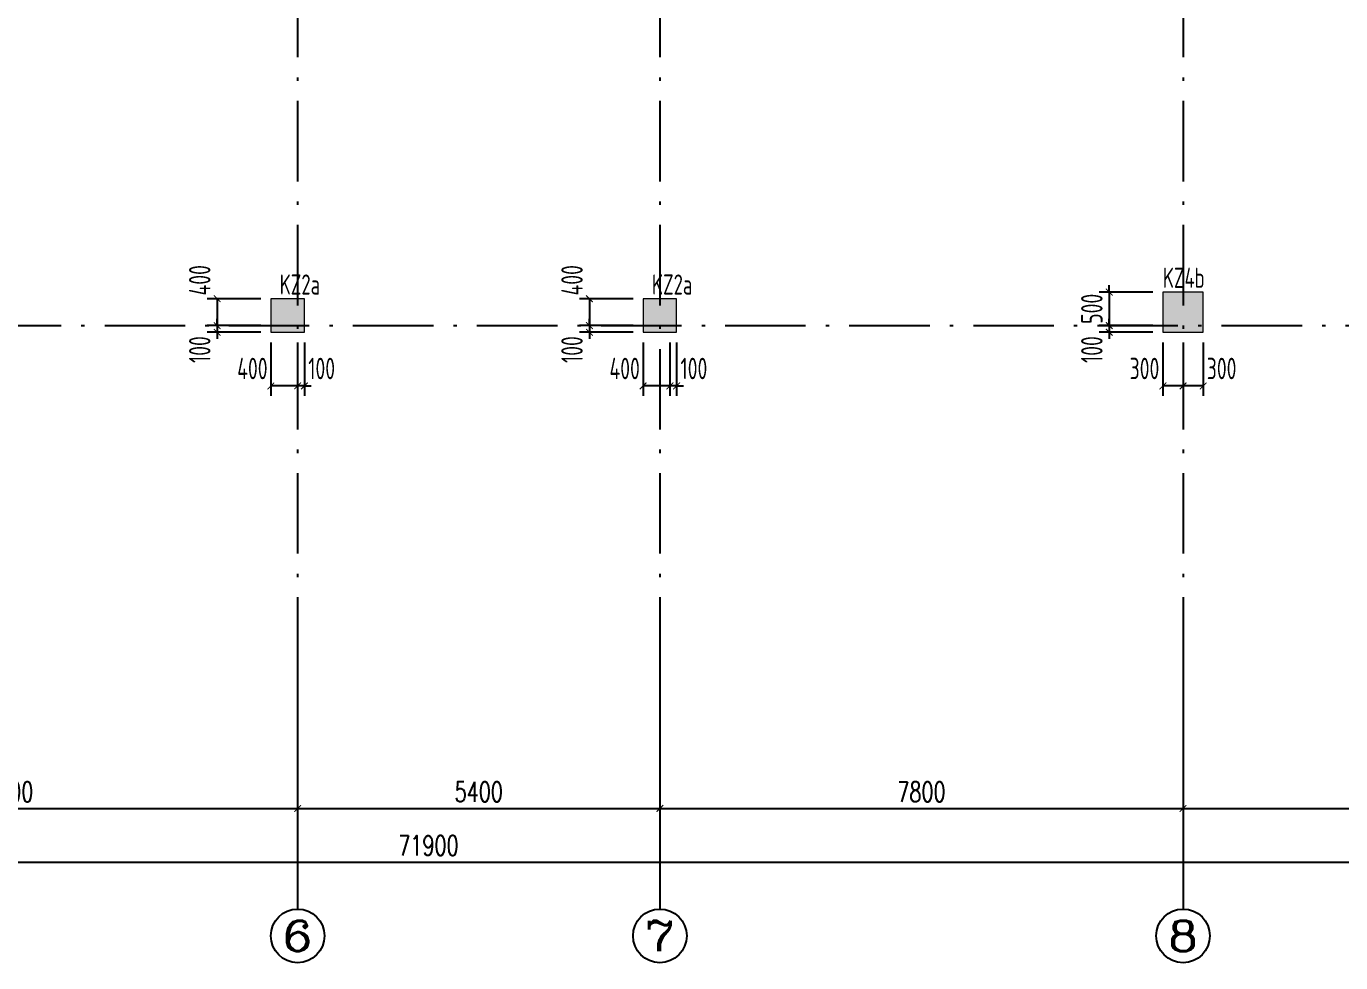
# Model space of a CAD drawing. Extents: x 169490 to 7584583, y -2399407 to 1374371.
# Drawn here: x 496510 to 516107, y 811529 to 825491 of the extents above; entities that cross this region are included whole.
import ezdxf
from ezdxf.enums import TextEntityAlignment as Align

# ---------------------------------------------------------------- set-up
doc = ezdxf.new("R2010")
doc.units = 0
doc.header["$LTSCALE"] = 100
doc.linetypes.add('D3轴线点划线', pattern=[18.5, 12, -3, 0.5, -3])
doc.layers.get('0').update_dxf_attribs({"linetype": 'CONTINUOUS'})
doc.layers.get('DEFPOINTS').update_dxf_attribs({"linetype": 'CONTINUOUS'})
for name, color, linetype in [('AXIS', 3, 'CONTINUOUS'), ('AXIS_TEXT', 4, 'CONTINUOUS'), ('C-AXIS(轴号)', 3, 'CONTINUOUS'), ('C-AXIS-T(字)', 7, 'CONTINUOUS'), ('C-DOTE', 8, 'D3轴线点划线'), ('S-COLU-DIM', 151, 'CONTINUOUS'), ('S-COLU-HATCH', 251, 'CONTINUOUS'), ('S-COLU-TEXT', 7, 'CONTINUOUS')]:
    doc.layers.add(name, color=color, linetype=linetype)
doc.layers.add('S-COLU-LINE1', color=6, linetype='CONTINUOUS', lineweight=18)
doc.styles.add('_TCH_AXIS', font='COMPLEX', dxfattribs={"bigfont": 'GBCBIG'})
doc.styles.add('_TCH_DIM_T3', font='SIMPLEX.shx', dxfattribs={"width": 0.705882, "bigfont": 'GBCBIG.shx'})
doc.styles.add('COMPLEX', font='COMPLEX')
doc.styles.add('TSSD_Dimension', font='Tssdeng.shx', dxfattribs={"width": 0.7, "bigfont": 'tssdchn.shx'})
doc.dimstyles.new('_TCH_ARCH&&100', dxfattribs={"dimtxt": 297.5, "dimasz": 100, "dimexe": 250, "dimexo": 300, "dimgap": 100, "dimtad": 1, "dimdec": 0, "dimzin": 0, "dimdsep": 46, "dimtxsty": '_TCH_DIM_T3', "dimblk": 'ARCHTICK', "dimcen": 0.09, "dimclrt": 7, "dimazin": 2, "dimtfac": 1, "dimtdec": 0, "dimtix": 1, "dimtmove": 2, "dimatfit": 3, "dimfxl": 1, "dimtolj": 1, "dimtzin": 0, "dimarcsym": 0})
doc.dimstyles.new('TSSD_100_100$0', dxfattribs={"dimtxt": 320, "dimasz": 100, "dimexe": 150, "dimexo": 150, "dimgap": 100, "dimtad": 1, "dimdec": 0, "dimzin": 0, "dimdsep": 46, "dimtxsty": 'TSSD_Dimension', "dimblk": 'ARCHTICK', "dimcen": 0, "dimclrt": 7, "dimadec": 1, "dimazin": 0, "dimtfac": 1, "dimtdec": 0, "dimtix": 1, "dimtmove": 2, "dimatfit": 3, "dimldrblk": '_TSDBK', "dimfxl": 1, "dimtolj": 1, "dimtzin": 0, "dimarcsym": 0})

# ---------------------------------------------------------------- blocks, each defined once
blk = doc.blocks.new('_ARCHTICK')
at = {"const_width": 0.15}
blk.add_lwpolyline([(-0.5, -0.5), (0.5, 0.5)], dxfattribs=at)
blk = doc.blocks.new('*D1611')
at = {"layer": 'AXIS', "color": 0, "lineweight": -2, "transparency": 16777216}
for p, q in [((466556, 816029), (466556, 812779)), ((538456, 816029), (538456, 812779)), ((466556, 813029), (538456, 813029))]:
    blk.add_line(p, q, dxfattribs=at)
at = {"layer": 'DEFPOINTS', "color": 0, "transparency": 16777216}
for p in [(466556, 816329), (538456, 816329), (538456, 813029)]:
    blk.add_point(p, dxfattribs=at)
at = {"layer": 'AXIS', "color": 0, "lineweight": -2, "transparency": 16777216, "xscale": 100, "yscale": 100, "zscale": 100, "rotation": 180}
blk.add_blockref('_ARCHTICK', (466556, 813029), dxfattribs=at)
at = {"layer": 'AXIS', "color": 0, "lineweight": -2, "transparency": 16777216, "xscale": 100, "yscale": 100, "zscale": 100}
blk.add_blockref('_ARCHTICK', (538456, 813029), dxfattribs=at)
at = {"layer": 'AXIS', "color": 7, "transparency": 16777216, "insert": (502506, 813278), "char_height": 297.5, "attachment_point": 5, "style": '_TCH_DIM_T3'}
blk.add_mtext('\\A1;71900', dxfattribs=at)
blk = doc.blocks.new('*D1619')
at = {"layer": 'AXIS', "color": 0, "lineweight": -2, "transparency": 16777216}
for p, q in [((491956, 816029), (491956, 813579)), ((500556, 816029), (500556, 813579)), ((491956, 813829), (500556, 813829))]:
    blk.add_line(p, q, dxfattribs=at)
at = {"layer": 'DEFPOINTS', "color": 0, "transparency": 16777216}
for p in [(491956, 816329), (500556, 816329), (500556, 813829)]:
    blk.add_point(p, dxfattribs=at)
at = {"layer": 'AXIS', "color": 0, "lineweight": -2, "transparency": 16777216, "xscale": 100, "yscale": 100, "zscale": 100, "rotation": 180}
blk.add_blockref('_ARCHTICK', (491956, 813829), dxfattribs=at)
at = {"layer": 'AXIS', "color": 0, "lineweight": -2, "transparency": 16777216, "xscale": 100, "yscale": 100, "zscale": 100}
blk.add_blockref('_ARCHTICK', (500556, 813829), dxfattribs=at)
at = {"layer": 'AXIS', "color": 7, "transparency": 16777216, "insert": (496256, 814078), "char_height": 297.5, "attachment_point": 5, "style": '_TCH_DIM_T3'}
blk.add_mtext('\\A1;8600', dxfattribs=at)
blk = doc.blocks.new('*D1620')
at = {"layer": 'AXIS', "color": 0, "lineweight": -2, "transparency": 16777216}
for p, q in [((500556, 816029), (500556, 813579)), ((505956, 816029), (505956, 813579)), ((500556, 813829), (505956, 813829))]:
    blk.add_line(p, q, dxfattribs=at)
at = {"layer": 'DEFPOINTS', "color": 0, "transparency": 16777216}
for p in [(500556, 816329), (505956, 816329), (505956, 813829)]:
    blk.add_point(p, dxfattribs=at)
at = {"layer": 'AXIS', "color": 0, "lineweight": -2, "transparency": 16777216, "xscale": 100, "yscale": 100, "zscale": 100, "rotation": 180}
blk.add_blockref('_ARCHTICK', (500556, 813829), dxfattribs=at)
at = {"layer": 'AXIS', "color": 0, "lineweight": -2, "transparency": 16777216, "xscale": 100, "yscale": 100, "zscale": 100}
blk.add_blockref('_ARCHTICK', (505956, 813829), dxfattribs=at)
at = {"layer": 'AXIS', "color": 7, "transparency": 16777216, "insert": (503256, 814078), "char_height": 297.5, "attachment_point": 5, "style": '_TCH_DIM_T3'}
blk.add_mtext('\\A1;5400', dxfattribs=at)
blk = doc.blocks.new('*D1621')
at = {"layer": 'AXIS', "color": 0, "lineweight": -2, "transparency": 16777216}
for p, q in [((505956, 816029), (505956, 813579)), ((513756, 816029), (513756, 813579)), ((505956, 813829), (513756, 813829))]:
    blk.add_line(p, q, dxfattribs=at)
at = {"layer": 'DEFPOINTS', "color": 0, "transparency": 16777216}
for p in [(505956, 816329), (513756, 816329), (513756, 813829)]:
    blk.add_point(p, dxfattribs=at)
at = {"layer": 'AXIS', "color": 0, "lineweight": -2, "transparency": 16777216, "xscale": 100, "yscale": 100, "zscale": 100, "rotation": 180}
blk.add_blockref('_ARCHTICK', (505956, 813829), dxfattribs=at)
at = {"layer": 'AXIS', "color": 0, "lineweight": -2, "transparency": 16777216, "xscale": 100, "yscale": 100, "zscale": 100}
blk.add_blockref('_ARCHTICK', (513756, 813829), dxfattribs=at)
at = {"layer": 'AXIS', "color": 7, "transparency": 16777216, "insert": (509856, 814078), "char_height": 297.5, "attachment_point": 5, "style": '_TCH_DIM_T3'}
blk.add_mtext('\\A1;7800', dxfattribs=at)
blk = doc.blocks.new('*D1622')
at = {"layer": 'AXIS', "color": 0, "lineweight": -2, "transparency": 16777216}
for p, q in [((513756, 816029), (513756, 813579)), ((522156, 816029), (522156, 813579)), ((513756, 813829), (522156, 813829))]:
    blk.add_line(p, q, dxfattribs=at)
at = {"layer": 'DEFPOINTS', "color": 0, "transparency": 16777216}
for p in [(513756, 816329), (522156, 816329), (522156, 813829)]:
    blk.add_point(p, dxfattribs=at)
at = {"layer": 'AXIS', "color": 0, "lineweight": -2, "transparency": 16777216, "xscale": 100, "yscale": 100, "zscale": 100, "rotation": 180}
blk.add_blockref('_ARCHTICK', (513756, 813829), dxfattribs=at)
at = {"layer": 'AXIS', "color": 0, "lineweight": -2, "transparency": 16777216, "xscale": 100, "yscale": 100, "zscale": 100}
blk.add_blockref('_ARCHTICK', (522156, 813829), dxfattribs=at)
at = {"layer": 'AXIS', "color": 7, "transparency": 16777216, "insert": (517956, 814078), "char_height": 297.5, "attachment_point": 5, "style": '_TCH_DIM_T3'}
blk.add_mtext('\\A1;8400', dxfattribs=at)
blk = doc.blocks.new('_AXISO')
blk.add_circle((0, 0), 0.5)
at = {"layer": 'AXIS_TEXT', "style": 'COMPLEX', "width": 1.041667}
blk.add_attdef('A', text='', height=0.56, dxfattribs=at).set_placement((-0.25, -0.28), (0.25, -0.28), align=Align.FIT)
blk = doc.blocks.new('*D3616')
at = {"layer": 'DEFPOINTS', "color": 0, "ltscale": 10, "transparency": 16777216}
for p in [(513756, 820929), (514056, 820929), (513756, 820129)]:
    blk.add_point(p, dxfattribs=at)
at = {"layer": 'S-COLU-DIM', "color": 0, "lineweight": -2, "ltscale": 10, "transparency": 16777216}
for p, q in [((513756, 820779), (513756, 819979)), ((514056, 820779), (514056, 819979)), ((514056, 820129), (513756, 820129))]:
    blk.add_line(p, q, dxfattribs=at)
at = {"layer": 'S-COLU-DIM', "color": 0, "lineweight": -2, "ltscale": 10, "transparency": 16777216, "xscale": 100, "yscale": 100, "zscale": 100, "rotation": 180}
blk.add_blockref('_ARCHTICK', (513756, 820129), dxfattribs=at)
at = {"layer": 'S-COLU-DIM', "color": 0, "lineweight": -2, "ltscale": 10, "transparency": 16777216, "xscale": 100, "yscale": 100, "zscale": 100}
blk.add_blockref('_ARCHTICK', (514056, 820129), dxfattribs=at)
at = {"layer": 'S-COLU-DIM', "color": 7, "ltscale": 10, "transparency": 16777216, "insert": (514331, 820389), "char_height": 320, "attachment_point": 5, "style": 'TSSD_Dimension'}
blk.add_mtext('\\A1;300', dxfattribs=at)
blk = doc.blocks.new('_TSDBK')
blk.add_line((-1, 0), (0, 0))
at = {"const_width": 0.5}
blk.add_lwpolyline([(-0.7, -0.7), (0.7, 0.7)], dxfattribs=at)
blk = doc.blocks.new('*D3617')
at = {"layer": 'DEFPOINTS', "color": 0, "ltscale": 10, "transparency": 16777216}
for p in [(513456, 820929), (513756, 820929), (513456, 820129)]:
    blk.add_point(p, dxfattribs=at)
at = {"layer": 'S-COLU-DIM', "color": 0, "lineweight": -2, "ltscale": 10, "transparency": 16777216}
for p, q in [((513456, 820779), (513456, 819979)), ((513756, 820779), (513756, 819979)), ((513756, 820129), (513456, 820129))]:
    blk.add_line(p, q, dxfattribs=at)
at = {"layer": 'S-COLU-DIM', "color": 0, "lineweight": -2, "ltscale": 10, "transparency": 16777216, "xscale": 100, "yscale": 100, "zscale": 100, "rotation": 180}
blk.add_blockref('_ARCHTICK', (513456, 820129), dxfattribs=at)
at = {"layer": 'S-COLU-DIM', "color": 0, "lineweight": -2, "ltscale": 10, "transparency": 16777216, "xscale": 100, "yscale": 100, "zscale": 100}
blk.add_blockref('_ARCHTICK', (513756, 820129), dxfattribs=at)
at = {"layer": 'S-COLU-DIM', "color": 7, "ltscale": 10, "transparency": 16777216, "insert": (513181, 820389), "char_height": 320, "attachment_point": 5, "style": 'TSSD_Dimension'}
blk.add_mtext('\\A1;300', dxfattribs=at)
blk = doc.blocks.new('*D3618')
at = {"layer": 'DEFPOINTS', "color": 0, "ltscale": 10, "transparency": 16777216}
for p in [(513456, 821529), (512656, 821029), (513456, 821029)]:
    blk.add_point(p, dxfattribs=at)
at = {"layer": 'S-COLU-DIM', "color": 0, "lineweight": -2, "ltscale": 10, "transparency": 16777216}
for p, q in [((513306, 821529), (512506, 821529)), ((512656, 821529), (512656, 821629)), ((512656, 821529), (512656, 821029)), ((513306, 821029), (512506, 821029)), ((512656, 821029), (512656, 820929))]:
    blk.add_line(p, q, dxfattribs=at)
at = {"layer": 'S-COLU-DIM', "color": 0, "lineweight": -2, "ltscale": 10, "transparency": 16777216, "xscale": 100, "yscale": 100, "zscale": 100}
for p, rotation in [((512656, 821529), 270), ((512656, 821029), 90)]:
    blk.add_blockref('_ARCHTICK', p, dxfattribs=dict(at, rotation=rotation))
at = {"layer": 'S-COLU-DIM', "color": 7, "ltscale": 10, "transparency": 16777216, "insert": (512396, 821279), "char_height": 320, "attachment_point": 5, "rotation": 90, "style": 'TSSD_Dimension'}
blk.add_mtext('\\A1;500', dxfattribs=at)
blk = doc.blocks.new('*D3619')
at = {"layer": 'DEFPOINTS', "color": 0, "ltscale": 10, "transparency": 16777216}
for p in [(512656, 820929), (513456, 821029), (513456, 820929)]:
    blk.add_point(p, dxfattribs=at)
at = {"layer": 'S-COLU-DIM', "color": 0, "lineweight": -2, "ltscale": 10, "transparency": 16777216}
for p, q in [((512656, 821029), (512656, 821129)), ((513306, 821029), (512506, 821029)), ((513306, 820929), (512506, 820929)), ((512656, 821029), (512656, 820929)), ((512656, 820929), (512656, 820829))]:
    blk.add_line(p, q, dxfattribs=at)
at = {"layer": 'S-COLU-DIM', "color": 0, "lineweight": -2, "ltscale": 10, "transparency": 16777216, "xscale": 100, "yscale": 100, "zscale": 100}
for p, rotation in [((512656, 821029), 270), ((512656, 820929), 90)]:
    blk.add_blockref('_ARCHTICK', p, dxfattribs=dict(at, rotation=rotation))
at = {"layer": 'S-COLU-DIM', "color": 7, "ltscale": 10, "transparency": 16777216, "insert": (512396, 820671), "char_height": 320, "attachment_point": 5, "rotation": 90, "style": 'TSSD_Dimension'}
blk.add_mtext('\\A1;100', dxfattribs=at)
blk = doc.blocks.new('*D3628')
at = {"layer": 'DEFPOINTS', "color": 0, "ltscale": 10, "transparency": 16777216}
for p in [(500556, 820929), (500656, 820929), (500556, 820129)]:
    blk.add_point(p, dxfattribs=at)
at = {"layer": 'S-COLU-DIM', "color": 0, "lineweight": -2, "ltscale": 10, "transparency": 16777216}
for p, q in [((500556, 820779), (500556, 819979)), ((500656, 820779), (500656, 819979)), ((500556, 820129), (500456, 820129)), ((500656, 820129), (500556, 820129)), ((500656, 820129), (500756, 820129))]:
    blk.add_line(p, q, dxfattribs=at)
at = {"layer": 'S-COLU-DIM', "color": 0, "lineweight": -2, "ltscale": 10, "transparency": 16777216, "xscale": 100, "yscale": 100, "zscale": 100}
blk.add_blockref('_ARCHTICK', (500556, 820129), dxfattribs=at)
at = {"layer": 'S-COLU-DIM', "color": 0, "lineweight": -2, "ltscale": 10, "transparency": 16777216, "xscale": 100, "yscale": 100, "zscale": 100, "rotation": 180}
blk.add_blockref('_ARCHTICK', (500656, 820129), dxfattribs=at)
at = {"layer": 'S-COLU-DIM', "color": 7, "ltscale": 10, "transparency": 16777216, "insert": (500914, 820389), "char_height": 320, "attachment_point": 5, "style": 'TSSD_Dimension'}
blk.add_mtext('\\A1;100', dxfattribs=at)
blk = doc.blocks.new('*D3629')
at = {"layer": 'DEFPOINTS', "color": 0, "ltscale": 10, "transparency": 16777216}
for p in [(500156, 820929), (500556, 820929), (500156, 820129)]:
    blk.add_point(p, dxfattribs=at)
at = {"layer": 'S-COLU-DIM', "color": 0, "lineweight": -2, "ltscale": 10, "transparency": 16777216}
for p, q in [((500156, 820779), (500156, 819979)), ((500556, 820779), (500556, 819979)), ((500556, 820129), (500156, 820129))]:
    blk.add_line(p, q, dxfattribs=at)
at = {"layer": 'S-COLU-DIM', "color": 0, "lineweight": -2, "ltscale": 10, "transparency": 16777216, "xscale": 100, "yscale": 100, "zscale": 100, "rotation": 180}
blk.add_blockref('_ARCHTICK', (500156, 820129), dxfattribs=at)
at = {"layer": 'S-COLU-DIM', "color": 0, "lineweight": -2, "ltscale": 10, "transparency": 16777216, "xscale": 100, "yscale": 100, "zscale": 100}
blk.add_blockref('_ARCHTICK', (500556, 820129), dxfattribs=at)
at = {"layer": 'S-COLU-DIM', "color": 7, "ltscale": 10, "transparency": 16777216, "insert": (499881, 820389), "char_height": 320, "attachment_point": 5, "style": 'TSSD_Dimension'}
blk.add_mtext('\\A1;400', dxfattribs=at)
blk = doc.blocks.new('*D3630')
at = {"layer": 'DEFPOINTS', "color": 0, "ltscale": 10, "transparency": 16777216}
for p in [(500156, 821429), (499356, 821029), (500156, 821029)]:
    blk.add_point(p, dxfattribs=at)
at = {"layer": 'S-COLU-DIM', "color": 0, "lineweight": -2, "ltscale": 10, "transparency": 16777216}
for p, q in [((500006, 821429), (499206, 821429)), ((499356, 821429), (499356, 821029)), ((500006, 821029), (499206, 821029))]:
    blk.add_line(p, q, dxfattribs=at)
at = {"layer": 'S-COLU-DIM', "color": 0, "lineweight": -2, "ltscale": 10, "transparency": 16777216, "xscale": 100, "yscale": 100, "zscale": 100}
for p, rotation in [((499356, 821429), 90), ((499356, 821029), 270)]:
    blk.add_blockref('_ARCHTICK', p, dxfattribs=dict(at, rotation=rotation))
at = {"layer": 'S-COLU-DIM', "color": 7, "ltscale": 10, "transparency": 16777216, "insert": (499096, 821704), "char_height": 320, "attachment_point": 5, "rotation": 90, "style": 'TSSD_Dimension'}
blk.add_mtext('\\A1;400', dxfattribs=at)
blk = doc.blocks.new('*D3631')
at = {"layer": 'DEFPOINTS', "color": 0, "ltscale": 10, "transparency": 16777216}
for p in [(499356, 820929), (500156, 821029), (500156, 820929)]:
    blk.add_point(p, dxfattribs=at)
at = {"layer": 'S-COLU-DIM', "color": 0, "lineweight": -2, "ltscale": 10, "transparency": 16777216}
for p, q in [((499356, 821029), (499356, 821129)), ((500006, 821029), (499206, 821029)), ((500006, 820929), (499206, 820929)), ((499356, 821029), (499356, 820929)), ((499356, 820929), (499356, 820829))]:
    blk.add_line(p, q, dxfattribs=at)
at = {"layer": 'S-COLU-DIM', "color": 0, "lineweight": -2, "ltscale": 10, "transparency": 16777216, "xscale": 100, "yscale": 100, "zscale": 100}
for p, rotation in [((499356, 821029), 270), ((499356, 820929), 90)]:
    blk.add_blockref('_ARCHTICK', p, dxfattribs=dict(at, rotation=rotation))
at = {"layer": 'S-COLU-DIM', "color": 7, "ltscale": 10, "transparency": 16777216, "insert": (499096, 820671), "char_height": 320, "attachment_point": 5, "rotation": 90, "style": 'TSSD_Dimension'}
blk.add_mtext('\\A1;100', dxfattribs=at)
blk = doc.blocks.new('*D3710')
at = {"layer": 'DEFPOINTS', "color": 0, "ltscale": 10, "transparency": 16777216}
for p in [(506106, 820929), (506206, 820929), (506106, 820129)]:
    blk.add_point(p, dxfattribs=at)
at = {"layer": 'S-COLU-DIM', "color": 0, "lineweight": -2, "ltscale": 10, "transparency": 16777216}
for p, q in [((506106, 820779), (506106, 819979)), ((506206, 820779), (506206, 819979)), ((506106, 820129), (506006, 820129)), ((506206, 820129), (506106, 820129)), ((506206, 820129), (506306, 820129))]:
    blk.add_line(p, q, dxfattribs=at)
at = {"layer": 'S-COLU-DIM', "color": 0, "lineweight": -2, "ltscale": 10, "transparency": 16777216, "xscale": 100, "yscale": 100, "zscale": 100}
blk.add_blockref('_ARCHTICK', (506106, 820129), dxfattribs=at)
at = {"layer": 'S-COLU-DIM', "color": 0, "lineweight": -2, "ltscale": 10, "transparency": 16777216, "xscale": 100, "yscale": 100, "zscale": 100, "rotation": 180}
blk.add_blockref('_ARCHTICK', (506206, 820129), dxfattribs=at)
at = {"layer": 'S-COLU-DIM', "color": 7, "ltscale": 10, "transparency": 16777216, "insert": (506464, 820389), "char_height": 320, "attachment_point": 5, "style": 'TSSD_Dimension'}
blk.add_mtext('\\A1;100', dxfattribs=at)
blk = doc.blocks.new('*D3711')
at = {"layer": 'DEFPOINTS', "color": 0, "ltscale": 10, "transparency": 16777216}
for p in [(505706, 820929), (506106, 820929), (505706, 820129)]:
    blk.add_point(p, dxfattribs=at)
at = {"layer": 'S-COLU-DIM', "color": 0, "lineweight": -2, "ltscale": 10, "transparency": 16777216}
for p, q in [((505706, 820779), (505706, 819979)), ((506106, 820779), (506106, 819979)), ((506106, 820129), (505706, 820129))]:
    blk.add_line(p, q, dxfattribs=at)
at = {"layer": 'S-COLU-DIM', "color": 0, "lineweight": -2, "ltscale": 10, "transparency": 16777216, "xscale": 100, "yscale": 100, "zscale": 100, "rotation": 180}
blk.add_blockref('_ARCHTICK', (505706, 820129), dxfattribs=at)
at = {"layer": 'S-COLU-DIM', "color": 0, "lineweight": -2, "ltscale": 10, "transparency": 16777216, "xscale": 100, "yscale": 100, "zscale": 100}
blk.add_blockref('_ARCHTICK', (506106, 820129), dxfattribs=at)
at = {"layer": 'S-COLU-DIM', "color": 7, "ltscale": 10, "transparency": 16777216, "insert": (505431, 820389), "char_height": 320, "attachment_point": 5, "style": 'TSSD_Dimension'}
blk.add_mtext('\\A1;400', dxfattribs=at)
blk = doc.blocks.new('*D3712')
at = {"layer": 'DEFPOINTS', "color": 0, "ltscale": 10, "transparency": 16777216}
for p in [(505706, 821429), (504906, 821029), (505706, 821029)]:
    blk.add_point(p, dxfattribs=at)
at = {"layer": 'S-COLU-DIM', "color": 0, "lineweight": -2, "ltscale": 10, "transparency": 16777216}
for p, q in [((505556, 821429), (504756, 821429)), ((504906, 821429), (504906, 821029)), ((505556, 821029), (504756, 821029))]:
    blk.add_line(p, q, dxfattribs=at)
at = {"layer": 'S-COLU-DIM', "color": 0, "lineweight": -2, "ltscale": 10, "transparency": 16777216, "xscale": 100, "yscale": 100, "zscale": 100}
for p, rotation in [((504906, 821429), 90), ((504906, 821029), 270)]:
    blk.add_blockref('_ARCHTICK', p, dxfattribs=dict(at, rotation=rotation))
at = {"layer": 'S-COLU-DIM', "color": 7, "ltscale": 10, "transparency": 16777216, "insert": (504646, 821704), "char_height": 320, "attachment_point": 5, "rotation": 90, "style": 'TSSD_Dimension'}
blk.add_mtext('\\A1;400', dxfattribs=at)
blk = doc.blocks.new('*D3713')
at = {"layer": 'DEFPOINTS', "color": 0, "ltscale": 10, "transparency": 16777216}
for p in [(504906, 820929), (505706, 821029), (505706, 820929)]:
    blk.add_point(p, dxfattribs=at)
at = {"layer": 'S-COLU-DIM', "color": 0, "lineweight": -2, "ltscale": 10, "transparency": 16777216}
for p, q in [((504906, 821029), (504906, 821129)), ((505556, 821029), (504756, 821029)), ((505556, 820929), (504756, 820929)), ((504906, 821029), (504906, 820929)), ((504906, 820929), (504906, 820829))]:
    blk.add_line(p, q, dxfattribs=at)
at = {"layer": 'S-COLU-DIM', "color": 0, "lineweight": -2, "ltscale": 10, "transparency": 16777216, "xscale": 100, "yscale": 100, "zscale": 100}
for p, rotation in [((504906, 821029), 270), ((504906, 820929), 90)]:
    blk.add_blockref('_ARCHTICK', p, dxfattribs=dict(at, rotation=rotation))
at = {"layer": 'S-COLU-DIM', "color": 7, "ltscale": 10, "transparency": 16777216, "insert": (504646, 820671), "char_height": 320, "attachment_point": 5, "rotation": 90, "style": 'TSSD_Dimension'}
blk.add_mtext('\\A1;100', dxfattribs=at)

msp = doc.modelspace()

# ---------------------------------------------------------------- hatches: boundary and pattern name
at = {"layer": 'S-COLU-HATCH', "ltscale": 10}
h = msp.add_hatch(color=256, dxfattribs=at)
h.dxf.hatch_style = 1
h.paths.add_polyline_path([(514055.9, 821528.9), (513455.9, 821528.9), (513455.9, 820928.9), (514055.9, 820928.9)])
h = msp.add_hatch(color=256, dxfattribs=at)
h.dxf.hatch_style = 1
h.paths.add_polyline_path([(500655.9, 821428.9), (500155.9, 821428.9), (500155.9, 820928.9), (500655.9, 820928.9)])
h = msp.add_hatch(color=256, dxfattribs=at)
h.dxf.hatch_style = 1
h.paths.add_polyline_path([(506205.9, 821428.9), (505705.9, 821428.9), (505705.9, 820928.9), (506205.9, 820928.9)])

# ---------------------------------------------------------------- linework, layer by layer
at = {"layer": 'C-AXIS(轴号)'}
for p, q in [((500555.9, 816328.9), (500555.9, 812328.9)), ((505955.9, 816328.9), (505955.9, 812328.9)), ((513755.9, 816328.9), (513755.9, 812328.9))]:
    msp.add_line(p, q, dxfattribs=at)
at = {"layer": 'C-DOTE'}
for p, q in [((500555.9, 841028.9), (500555.9, 816328.9)), ((505955.9, 841028.9), (505955.9, 816328.9)), ((513755.9, 841028.9), (513755.9, 816328.9)), ((464379.5, 821028.9), (542155.9, 821028.9))]:
    msp.add_line(p, q, dxfattribs=at)
at = {"layer": 'S-COLU-LINE1'}
for points in [[(514055.9, 821528.9), (513455.9, 821528.9), (513455.9, 820928.9), (514055.9, 820928.9)], [(500655.9, 821428.9), (500155.9, 821428.9), (500155.9, 820928.9), (500655.9, 820928.9)], [(506205.9, 821428.9), (505705.9, 821428.9), (505705.9, 820928.9), (506205.9, 820928.9)]]:
    msp.add_lwpolyline(points, close=True, dxfattribs=at)

# ---------------------------------------------------------------- block references
at = {"layer": 'C-AXIS(轴号)'}
ref = msp.add_blockref('_AXISO', (500555.9, 811928.9), dxfattribs=dict(at, xscale=800, yscale=800, zscale=800))
ref.add_attrib('A', '6', dxfattribs={"layer": 'C-AXIS-T(字)', "height": 452.5, "style": '_TCH_AXIS', "width": 1.5}).set_placement((500329.6, 811702.6), (500782.1, 811702.6), align=Align.FIT)
ref = msp.add_blockref('_AXISO', (505955.9, 811928.9), dxfattribs=dict(at, xscale=800, yscale=800, zscale=800))
ref.add_attrib('A', '7', dxfattribs={"layer": 'C-AXIS-T(字)', "height": 452.5, "style": '_TCH_AXIS', "width": 1.5}).set_placement((505729.6, 811702.6), (506182.1, 811702.6), align=Align.FIT)
ref = msp.add_blockref('_AXISO', (513755.9, 811928.9), dxfattribs=dict(at, xscale=800, yscale=800, zscale=800))
ref.add_attrib('A', '8', dxfattribs={"layer": 'C-AXIS-T(字)', "height": 452.5, "style": '_TCH_AXIS', "width": 1.5}).set_placement((513529.6, 811702.6), (513982.1, 811702.6), align=Align.FIT)

# ---------------------------------------------------------------- texts
at = {"layer": 'S-COLU-TEXT', "color": 3, "style": 'TSSD_Dimension', "width": 0.7}
for s, p in [('KZ4b', (513454.6, 821591.5)), ('KZ2a', (500288.2, 821491.5)), ('KZ2a', (505838.2, 821491.5))]:
    msp.add_text(s, height=300, dxfattribs=at).set_placement(p)

# ---------------------------------------------------------------- dimensions: what is measured, and where the dimension line sits
at = {"layer": 'AXIS'}
for p1, p2, distance, picture, middle in [((466555.9, 816328.9), (538455.9, 816328.9), -3300, '*D1611', (502505.9, 813277.6)), ((491955.9, 816328.9), (500555.9, 816328.9), -2500, '*D1619', (496255.9, 814077.6)), ((500555.9, 816328.9), (505955.9, 816328.9), -2500, '*D1620', (503255.9, 814077.6)), ((505955.9, 816328.9), (513755.9, 816328.9), -2500, '*D1621', (509855.9, 814077.6)), ((513755.9, 816328.9), (522155.9, 816328.9), -2500, '*D1622', (517955.9, 814077.6))]:
    dim = msp.add_aligned_dim(p1=p1, p2=p2, distance=distance, dimstyle='_TCH_ARCH&&100', dxfattribs=at)
    dim.commit()
    dim.dimension.update_dxf_attribs({"geometry": picture, "text_midpoint": middle})
at = {"layer": 'S-COLU-DIM', "ltscale": 10}
for base, p1, p2, picture, middle in [((499355.9, 821028.9), (500155.9, 821428.9), (500155.9, 821028.9), '*D3630', (499095.9, 821704.2)), ((504905.9, 821028.9), (505705.9, 821428.9), (505705.9, 821028.9), '*D3712', (504645.9, 821704.2)), ((499355.9, 820928.9), (500155.9, 821028.9), (500155.9, 820928.9), '*D3631', (499095.9, 820670.8)), ((504905.9, 820928.9), (505705.9, 821028.9), (505705.9, 820928.9), '*D3713', (504645.9, 820670.8)), ((512655.9, 820928.9), (513455.9, 821028.9), (513455.9, 820928.9), '*D3619', (512395.9, 820670.8))]:
    dim = msp.add_linear_dim(base=base, p1=p1, p2=p2, angle=270, dimstyle='TSSD_100_100$0', dxfattribs=at)
    dim.commit()
    dim.dimension.update_dxf_attribs({"geometry": picture, "text_midpoint": middle, "dimtype": 160})
dim = msp.add_linear_dim(base=(512655.9, 821028.9), p1=(513455.9, 821528.9), p2=(513455.9, 821028.9), angle=270, dimstyle='TSSD_100_100$0', dxfattribs=at)
dim.commit()
dim.dimension.update_dxf_attribs({"geometry": '*D3618', "text_midpoint": (512395.9, 821278.9)})
for base, p1, p2, picture, middle in [((500155.9, 820128.9), (500555.9, 820928.9), (500155.9, 820928.9), '*D3629', (499880.6, 820388.9)), ((500555.9, 820128.9), (500655.9, 820928.9), (500555.9, 820928.9), '*D3628', (500913.9, 820388.9)), ((505705.9, 820128.9), (506105.9, 820928.9), (505705.9, 820928.9), '*D3711', (505430.6, 820388.9)), ((506105.9, 820128.9), (506205.9, 820928.9), (506105.9, 820928.9), '*D3710', (506463.9, 820388.9)), ((513455.9, 820128.9), (513755.9, 820928.9), (513455.9, 820928.9), '*D3617', (513180.6, 820388.9)), ((513755.9, 820128.9), (514055.9, 820928.9), (513755.9, 820928.9), '*D3616', (514331.2, 820388.9))]:
    dim = msp.add_linear_dim(base=base, p1=p1, p2=p2, dimstyle='TSSD_100_100$0', dxfattribs=at)
    dim.commit()
    dim.dimension.update_dxf_attribs({"geometry": picture, "text_midpoint": middle, "dimtype": 160})

doc.saveas('drawing.dxf')
